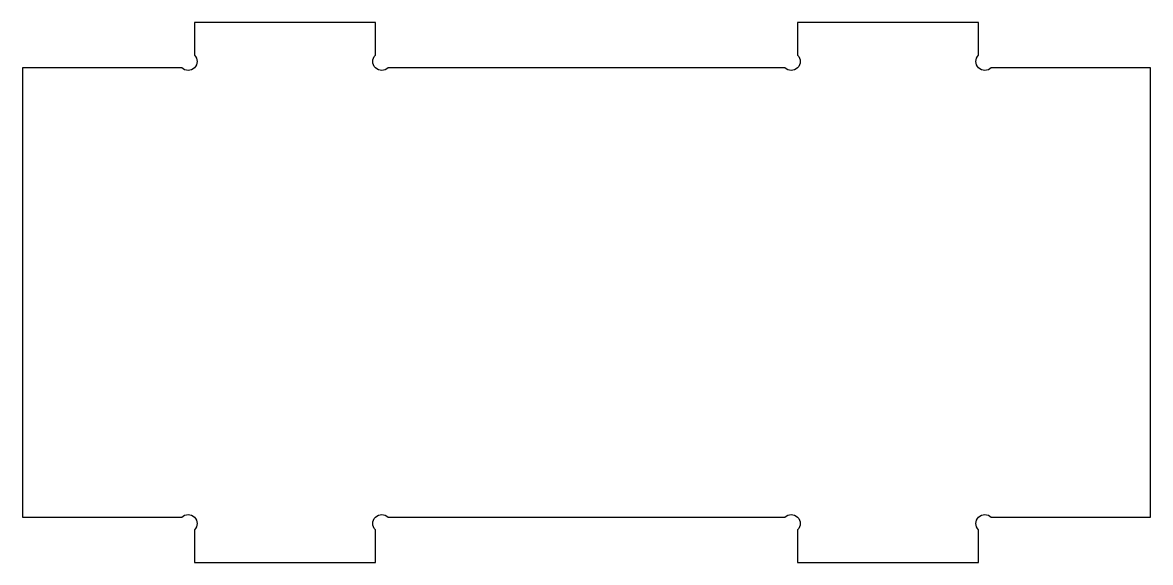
# Model space of a CAD drawing. Header units: millimetres. Extents: x 0 to 374, y 0 to 179.
import ezdxf

# ---------------------------------------------------------------- set-up
doc = ezdxf.new("R2010")
doc.units = ezdxf.units.MM
doc.layers.add('CUT_OUT', color=7, linetype='Continuous')

msp = doc.modelspace()

# ---------------------------------------------------------------- linework, layer by layer
at = {"layer": 'CUT_OUT'}
msp.add_lwpolyline([(0, 15), (52.76, 15, -1), (57, 10.76), (57, 0), (117, 0), (117, 10.76, -1), (121.24, 15), (252.76, 15, -1), (257, 10.76), (257, 0), (317, 0), (317, 10.76, -1), (321.24, 15), (374, 15), (374, 164), (321.24, 164, -1), (317, 168.24), (317, 179), (257, 179), (257, 168.24, -1), (252.76, 164), (121.24, 164, -1), (117, 168.24), (117, 179), (57, 179), (57, 168.24, -1), (52.76, 164), (0, 164)], format="xyb", close=True, dxfattribs=at)

doc.saveas('drawing.dxf')
